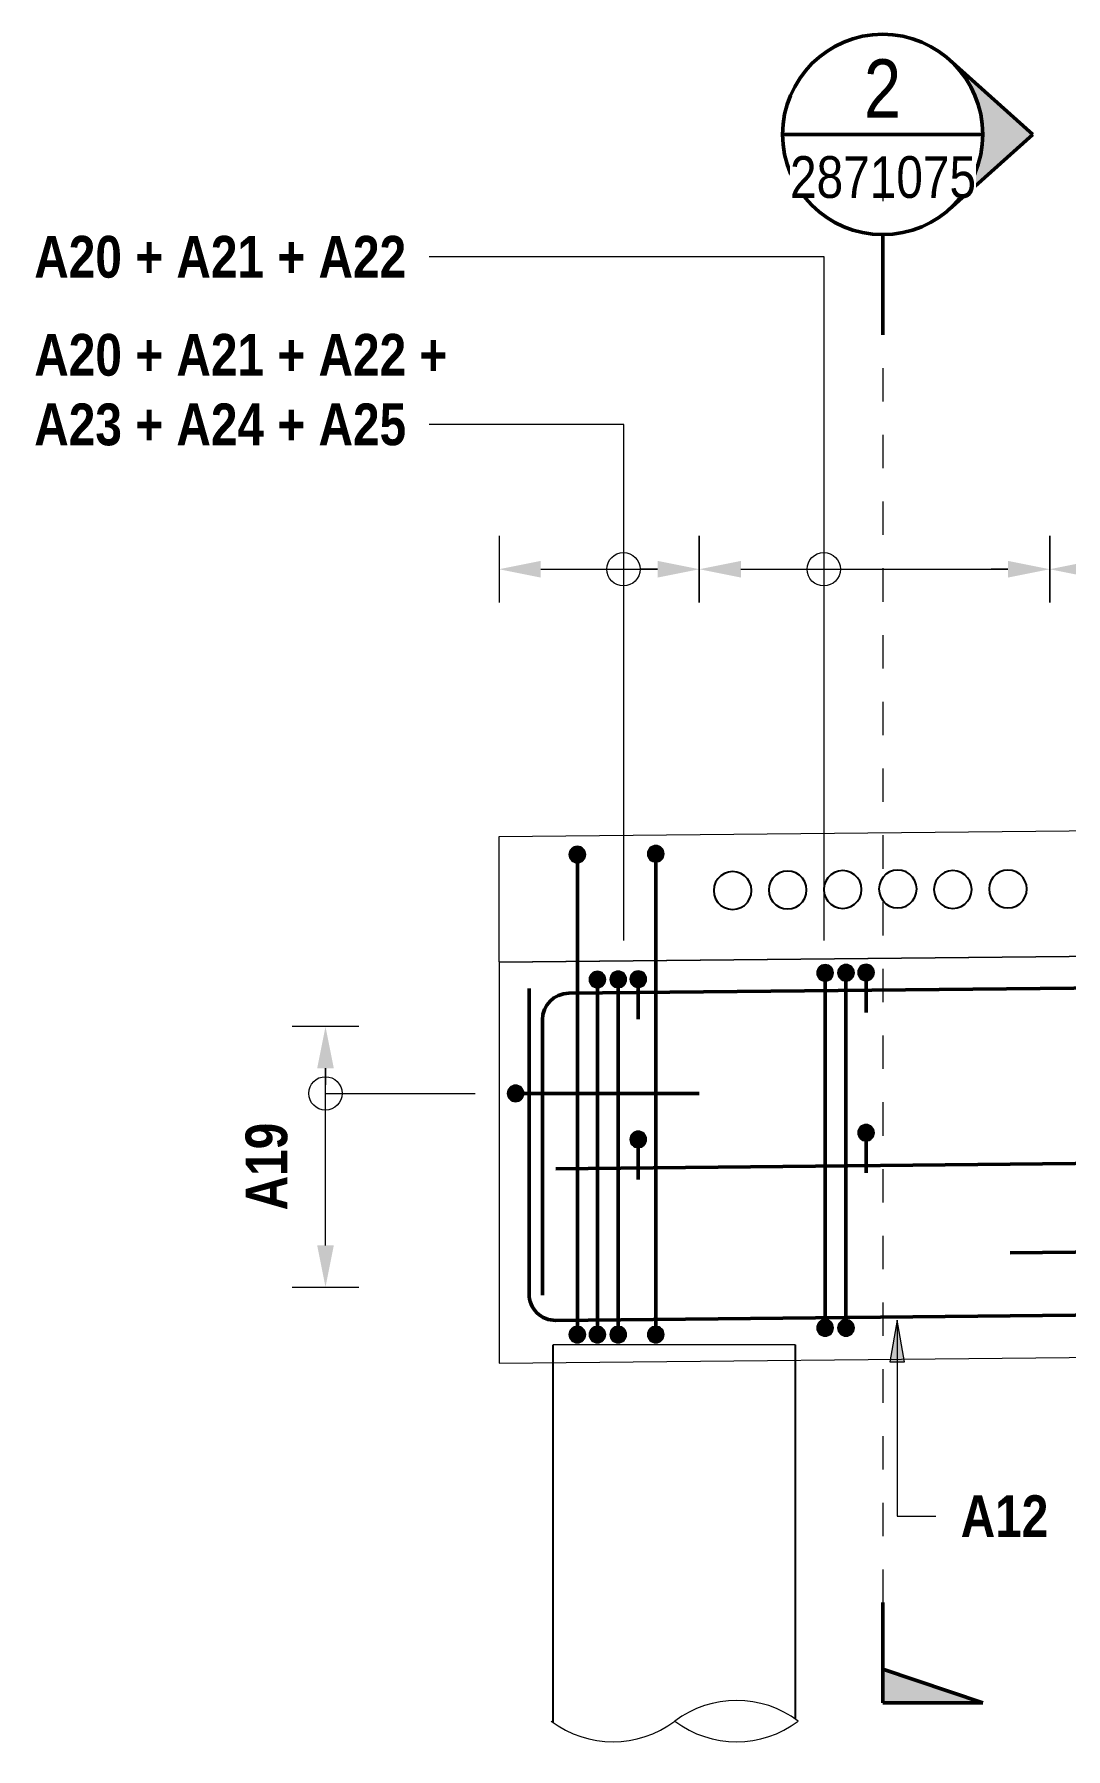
# Model space of a CAD drawing. Header units: metres. Extents: x 1652 to 1749, y -583 to 22.
# Drawn here: x 1695.47 to 1698.56, y 16.6 to 21.73 of the extents above; entities that cross this region are included whole.
import ezdxf

# ---------------------------------------------------------------- set-up
doc = ezdxf.new("R2010")
doc.units = ezdxf.units.M
doc.linetypes.add('Dot_Section Line', pattern=[0.02, 0, -0.02])
doc.linetypes.add('JacobsDash', pattern=[0.0045, 0.003, -0.0015])
for name, color, linetype, lineweight in [('BRIDGE-ABUTMENT-CONC', 7, 'Continuous', 50), ('D-BDGE', 7, 'Continuous', 13), ('D-BDGE-FLOOR', 7, 'Continuous', 50), ('D-BDGE-FNDN-LINES-18-HID', 7, 'JacobsDash', 18), ('D-BDGE-FNDN-PILE-CONC', 7, 'Continuous', 50), ('D-BDGE-LINE', 7, 'Continuous', 9), ('D-ENHA-ANNO-TEXT', 7, 'Continuous', 9), ('D-ENHA-GEN-LINE', 7, 'Continuous', 9), ('D-ENHA-TEXT', 7, 'Continuous', 9)]:
    doc.layers.add(name, color=color, linetype=linetype, lineweight=lineweight)
doc.layers.add('D-BDGE-Conduits', color=1, linetype='Continuous', lineweight=9, true_color=0xff0000)
doc.styles.add('Arial Narrow', font='ARIALN.TTF', dxfattribs={"height": 0.125})
doc.styles.add('Arial Narrow_1', font='ARIALN.TTF', dxfattribs={"height": 0.175})
doc.styles.add('Arial Narrow_B', font='ARIALNB.TTF', dxfattribs={"height": 0.125})

# ---------------------------------------------------------------- blocks, each defined once
blk = doc.blocks.new('01_SFO_FRP_Pile_CastInPlace_CS - CAST-IN-PLACE PILE - 0750-V14-DRG-1075 - ABUTMENT A ELEVATION REINFORCEMENT')
at = {"layer": 'D-BDGE-FNDN-LINES-18-HID'}
for p, q in [((1654.1468, 17.7526), (1654.1468, 17.8052)), ((1654.1468, 17.8052), (1654.1474, 17.8052)), ((1654.8733, 17.8052), (1654.874, 17.8052)), ((1654.874, 17.8052), (1654.874, 17.7599))]:
    blk.add_line(p, q, dxfattribs=at)
at = {"layer": 'D-BDGE-FNDN-PILE-CONC', "lineweight": 18}
for p, q in [((1654.8733, 17.8052), (1654.1475, 17.8052)), ((1654.1475, 17.8052), (1654.1475, 16.6749)), ((1654.8733, 16.6837), (1654.8733, 17.8052)), ((1654.1468, 16.6753), (1654.1468, 17.7526)), ((1654.874, 17.7598), (1654.874, 16.6832))]:
    blk.add_line(p, q, dxfattribs=at)
blk = doc.blocks.new('CS_DET_Pile-Column_BreakLine - CS_Tubular BreakLine-5900672-DRG-1075 - ABUTMENT A ELEVATION REINFORCEMENT')
at = {"layer": 'D-BDGE-LINE', "lineweight": 18}
for centre, start, end in [((1654.6974, 16.4329), 52.9573, 127.0427), ((1654.3274, 16.9232), 232.9573, 307.0427), ((1654.6974, 16.9232), 232.9573, 307.0427)]:
    blk.add_arc(centre, 0.3071, start, end, dxfattribs=at)
blk = doc.blocks.new('CS_DET_Rebar Combined - Multiple Bar-6093296-DRG-1075 - ABUTMENT A ELEVATION REINFORCEMENT')
at = {"layer": 'D-BDGE-LINE'}
blk.add_hatch(color=256, dxfattribs=at).paths.add_polyline_path([(1654.0355, 18.534), (1654.042, 18.5349), (1654.048, 18.5374), (1654.0532, 18.5413), (1654.0572, 18.5465), (1654.0597, 18.5525), (1654.0605, 18.559), (1654.0597, 18.5655), (1654.0572, 18.5715), (1654.0532, 18.5767), (1654.048, 18.5807), (1654.042, 18.5832), (1654.0355, 18.584), (1654.0291, 18.5832), (1654.023, 18.5807), (1654.0179, 18.5767), (1654.0139, 18.5715), (1654.0114, 18.5655), (1654.0105, 18.559), (1654.0114, 18.5525), (1654.0139, 18.5465), (1654.0179, 18.5413), (1654.023, 18.5374), (1654.0291, 18.5349)])
at = {"layer": 'D-BDGE-LINE', "lineweight": 50}
blk.add_line((1654.0605, 18.559), (1654.5855, 18.559), dxfattribs=at)
at = {"layer": 'D-BDGE-LINE'}
for start, end in [(0, 180), (180, 0)]:
    blk.add_arc((1654.0355, 18.559), 0.025, start, end, dxfattribs=at)
blk = doc.blocks.new('CS_DET_Rebar Combined - Multiple Bar-6452693-DRG-1075 - ABUTMENT A ELEVATION REINFORCEMENT')
at = {"layer": 'D-BDGE-LINE'}
for points in [[(1654.2204, 19.2493), (1654.2269, 19.2502), (1654.2329, 19.2527), (1654.2381, 19.2567), (1654.2421, 19.2618), (1654.2446, 19.2679), (1654.2454, 19.2743), (1654.2446, 19.2808), (1654.2421, 19.2868), (1654.2381, 19.292), (1654.2329, 19.296), (1654.2269, 19.2985), (1654.2204, 19.2993), (1654.2139, 19.2985), (1654.2079, 19.296), (1654.2027, 19.292), (1654.1988, 19.2868), (1654.1963, 19.2808), (1654.1954, 19.2743), (1654.1963, 19.2679), (1654.1988, 19.2618), (1654.2027, 19.2567), (1654.2079, 19.2527), (1654.2139, 19.2502)], [(1654.2204, 17.8111), (1654.2269, 17.812), (1654.2329, 17.8144), (1654.2381, 17.8184), (1654.2421, 17.8236), (1654.2446, 17.8296), (1654.2454, 17.8361), (1654.2446, 17.8426), (1654.2421, 17.8486), (1654.2381, 17.8538), (1654.2329, 17.8578), (1654.2269, 17.8602), (1654.2204, 17.8611), (1654.2139, 17.8602), (1654.2068, 17.8569), (1654.2027, 17.8538), (1654.1988, 17.8486), (1654.1963, 17.8426), (1654.1954, 17.8361), (1654.1963, 17.8296), (1654.1988, 17.8236), (1654.2027, 17.8184), (1654.2079, 17.8144), (1654.2139, 17.812)]]:
    blk.add_hatch(color=256, dxfattribs=at).paths.add_polyline_path(points)
at = {"layer": 'D-BDGE-LINE', "lineweight": 50}
blk.add_line((1654.2204, 17.8611), (1654.2204, 19.2493), dxfattribs=at)
at = {"layer": 'D-BDGE-LINE'}
for centre, start, end in [((1654.2204, 19.2743), 90, 270), ((1654.2204, 19.2743), 270, 90), ((1654.2204, 17.8361), 90, 270), ((1654.2204, 17.8361), 270, 90)]:
    blk.add_arc(centre, 0.025, start, end, dxfattribs=at)
blk = doc.blocks.new('CS_DET_Rebar Combined - Multiple Bar-6453736-DRG-1075 - ABUTMENT A ELEVATION REINFORCEMENT')
at = {"layer": 'D-BDGE-LINE'}
for points in [[(1654.2804, 18.8749), (1654.2869, 18.8758), (1654.2929, 18.8783), (1654.2981, 18.8822), (1654.3021, 18.8874), (1654.3046, 18.8934), (1654.3054, 18.8999), (1654.3046, 18.9064), (1654.3021, 18.9124), (1654.2981, 18.9176), (1654.2929, 18.9216), (1654.2869, 18.9241), (1654.2804, 18.9249), (1654.2739, 18.9241), (1654.2679, 18.9216), (1654.2627, 18.9176), (1654.2588, 18.9124), (1654.2563, 18.9064), (1654.2554, 18.8999), (1654.2563, 18.8934), (1654.2588, 18.8874), (1654.2627, 18.8822), (1654.2679, 18.8783), (1654.2739, 18.8758)], [(1654.2804, 17.8111), (1654.2869, 17.812), (1654.2929, 17.8144), (1654.2981, 17.8184), (1654.3021, 17.8236), (1654.3046, 17.8296), (1654.3054, 17.8361), (1654.3046, 17.8426), (1654.3021, 17.8486), (1654.2981, 17.8538), (1654.2929, 17.8578), (1654.2869, 17.8602), (1654.2804, 17.8611), (1654.2739, 17.8602), (1654.2668, 17.8569), (1654.2627, 17.8538), (1654.2579, 17.8465), (1654.2563, 17.8426), (1654.2554, 17.8361), (1654.2563, 17.8296), (1654.2588, 17.8236), (1654.2627, 17.8184), (1654.2679, 17.8144), (1654.2739, 17.812)]]:
    blk.add_hatch(color=256, dxfattribs=at).paths.add_polyline_path(points)
at = {"layer": 'D-BDGE-LINE', "lineweight": 50}
blk.add_line((1654.2804, 17.8611), (1654.2804, 18.8749), dxfattribs=at)
at = {"layer": 'D-BDGE-LINE'}
for centre, start, end in [((1654.2804, 18.8999), 90, 270), ((1654.2804, 18.8999), 270, 90), ((1654.2804, 17.8361), 90, 270), ((1654.2804, 17.8361), 270, 90)]:
    blk.add_arc(centre, 0.025, start, end, dxfattribs=at)
blk = doc.blocks.new('CS_DET_Rebar Combined - Multiple Bar-6455251-DRG-1075 - ABUTMENT A ELEVATION REINFORCEMENT')
at = {"layer": 'D-BDGE-LINE'}
for points in [[(1654.3429, 18.8755), (1654.3494, 18.8764), (1654.3554, 18.8789), (1654.3606, 18.8829), (1654.3646, 18.888), (1654.3671, 18.8941), (1654.3679, 18.9005), (1654.3671, 18.907), (1654.3646, 18.913), (1654.3606, 18.9182), (1654.3554, 18.9222), (1654.3494, 18.9247), (1654.3429, 18.9255), (1654.3364, 18.9247), (1654.3304, 18.9222), (1654.3252, 18.9182), (1654.3213, 18.913), (1654.3188, 18.907), (1654.3179, 18.9005), (1654.3188, 18.8941), (1654.3213, 18.888), (1654.3252, 18.8829), (1654.3322, 18.8781), (1654.3364, 18.8764)], [(1654.3429, 17.8111), (1654.3494, 17.812), (1654.3554, 17.8144), (1654.3606, 17.8184), (1654.3646, 17.8236), (1654.3671, 17.8296), (1654.3679, 17.8361), (1654.3671, 17.8426), (1654.3646, 17.8486), (1654.3606, 17.8538), (1654.3554, 17.8578), (1654.3494, 17.8602), (1654.3429, 17.8611), (1654.3364, 17.8602), (1654.3293, 17.8569), (1654.3252, 17.8538), (1654.3213, 17.8486), (1654.3188, 17.8426), (1654.3179, 17.8361), (1654.3188, 17.8296), (1654.3213, 17.8236), (1654.3252, 17.8184), (1654.3322, 17.8137), (1654.3364, 17.812)]]:
    blk.add_hatch(color=256, dxfattribs=at).paths.add_polyline_path(points)
at = {"layer": 'D-BDGE-LINE', "lineweight": 50}
blk.add_line((1654.3429, 17.8611), (1654.3429, 18.8755), dxfattribs=at)
at = {"layer": 'D-BDGE-LINE'}
for centre, start, end in [((1654.3429, 18.9005), 90, 270), ((1654.3429, 18.9005), 270, 90), ((1654.3429, 17.8361), 90, 270), ((1654.3429, 17.8361), 270, 90)]:
    blk.add_arc(centre, 0.025, start, end, dxfattribs=at)
blk = doc.blocks.new('CS_DET_Rebar Combined - Multiple Bar-6452729-DRG-1075 - ABUTMENT A ELEVATION REINFORCEMENT')
at = {"layer": 'D-BDGE-LINE'}
for points in [[(1654.4554, 19.2517), (1654.4619, 19.2525), (1654.4679, 19.255), (1654.4731, 19.259), (1654.4771, 19.2642), (1654.4796, 19.2702), (1654.4804, 19.2767), (1654.479, 19.2845), (1654.4771, 19.2892), (1654.4731, 19.2944), (1654.4679, 19.2983), (1654.4619, 19.3008), (1654.4554, 19.3017), (1654.4489, 19.3008), (1654.4429, 19.2983), (1654.4377, 19.2944), (1654.4338, 19.2892), (1654.4313, 19.2832), (1654.4304, 19.2767), (1654.4313, 19.2702), (1654.4338, 19.2642), (1654.4377, 19.259), (1654.4429, 19.255), (1654.4489, 19.2525)], [(1654.4554, 17.8111), (1654.4619, 17.812), (1654.4679, 17.8144), (1654.4731, 17.8184), (1654.4771, 17.8236), (1654.4796, 17.8296), (1654.4804, 17.8361), (1654.4796, 17.8426), (1654.4771, 17.8486), (1654.4731, 17.8538), (1654.4679, 17.8578), (1654.4619, 17.8602), (1654.4554, 17.8611), (1654.4489, 17.8602), (1654.4429, 17.8578), (1654.4377, 17.8538), (1654.4338, 17.8486), (1654.4313, 17.8426), (1654.4304, 17.8361), (1654.4313, 17.8296), (1654.4338, 17.8236), (1654.4377, 17.8184), (1654.4429, 17.8144), (1654.4489, 17.812)]]:
    blk.add_hatch(color=256, dxfattribs=at).paths.add_polyline_path(points)
at = {"layer": 'D-BDGE-LINE', "lineweight": 50}
blk.add_line((1654.4554, 17.8611), (1654.4554, 19.2517), dxfattribs=at)
at = {"layer": 'D-BDGE-LINE'}
for centre, start, end in [((1654.4554, 19.2767), 90, 270), ((1654.4554, 19.2767), 270, 90), ((1654.4554, 17.8361), 90, 270), ((1654.4554, 17.8361), 270, 90)]:
    blk.add_arc(centre, 0.025, start, end, dxfattribs=at)
blk = doc.blocks.new('CS_DET_Rebar Combined - Multiple Bar-6094156-DRG-1075 - ABUTMENT A ELEVATION REINFORCEMENT')
at = {"layer": 'D-BDGE-LINE'}
blk.add_hatch(color=256, dxfattribs=at).paths.add_polyline_path([(1654.4029, 18.8761), (1654.4094, 18.877), (1654.4154, 18.8795), (1654.4206, 18.8835), (1654.4246, 18.8886), (1654.4271, 18.8947), (1654.4279, 18.9011), (1654.4271, 18.9076), (1654.4246, 18.9136), (1654.4206, 18.9188), (1654.4154, 18.9228), (1654.4094, 18.9253), (1654.4029, 18.9261), (1654.3964, 18.9253), (1654.3904, 18.9228), (1654.3852, 18.9188), (1654.3813, 18.9136), (1654.3788, 18.9076), (1654.3779, 18.9011), (1654.3788, 18.8947), (1654.3813, 18.8886), (1654.3852, 18.8835), (1654.3904, 18.8795), (1654.3964, 18.877)])
at = {"layer": 'D-BDGE-LINE', "lineweight": 50}
blk.add_line((1654.4029, 18.7811), (1654.4029, 18.8761), dxfattribs=at)
at = {"layer": 'D-BDGE-LINE'}
for start, end in [(90, 270), (270, 90)]:
    blk.add_arc((1654.4029, 18.9011), 0.025, start, end, dxfattribs=at)
blk = doc.blocks.new('T2DExtentArrowReinf_v1 - Extent-7480746-DRG-1075 - ABUTMENT A ELEVATION REINFORCEMENT')
at = {"layer": 'D-BDGE-LINE'}
for p, q in [((1655.6357, 20.1394), (1655.6357, 20.0476)), ((1655.7607, 20.1294), (1656.5107, 20.1294)), ((1655.9854, 20.1294), (1655.9854, 19.0484)), ((1656.6357, 20.053), (1656.6357, 20.1294))]:
    blk.add_line(p, q, dxfattribs=at)
blk = doc.blocks.new('T2DExtentArrowReinf_v1 - Extent-7480702-DRG-1075 - ABUTMENT A ELEVATION REINFORCEMENT')
at = {"layer": 'D-BDGE-LINE'}
for p, q in [((1654.5857, 20.1394), (1654.5857, 20.0476)), ((1654.7107, 20.1294), (1655.5107, 20.1294)), ((1654.9587, 20.1294), (1654.9587, 19.0168)), ((1655.6357, 20.053), (1655.6357, 20.1294))]:
    blk.add_line(p, q, dxfattribs=at)
blk = doc.blocks.new('T2DExtentArrowReinf_v1 - Extent-7405021-DRG-1075 - ABUTMENT A ELEVATION REINFORCEMENT')
at = {"layer": 'D-BDGE-LINE'}
for p, q in [((1653.5421, 18.7591), (1653.4658, 18.7591)), ((1653.4658, 18.1036), (1653.4658, 18.6341)), ((1653.4658, 18.559), (1653.9147, 18.559)), ((1653.4558, 17.9786), (1653.5476, 17.9786))]:
    blk.add_line(p, q, dxfattribs=at)
blk = doc.blocks.new('T2DExtentArrowReinf_v1 - Extent-6946055-DRG-1075 - ABUTMENT A ELEVATION REINFORCEMENT')
at = {"layer": 'D-BDGE-LINE'}
for p, q in [((1653.9857, 20.1394), (1653.9857, 20.0476)), ((1654.1107, 20.1294), (1654.4607, 20.1294)), ((1654.3587, 20.1294), (1654.3587, 19.0168)), ((1654.5857, 20.053), (1654.5857, 20.1294))]:
    blk.add_line(p, q, dxfattribs=at)
blk = doc.blocks.new('CS_DET_Rebar Combined - Multiple Bar-V15-DRG-1075 - ABUTMENT A ELEVATION REINFORCEMENT')
at = {"layer": 'D-BDGE-LINE'}
for points in [[(1654.9629, 18.8948), (1654.9694, 18.8957), (1654.9754, 18.8982), (1654.9806, 18.9022), (1654.9846, 18.9073), (1654.9871, 18.9134), (1654.9879, 18.9198), (1654.9871, 18.9263), (1654.9846, 18.9323), (1654.9806, 18.9375), (1654.9754, 18.9415), (1654.9694, 18.944), (1654.9629, 18.9448), (1654.9564, 18.944), (1654.9504, 18.9415), (1654.9452, 18.9375), (1654.9413, 18.9323), (1654.9388, 18.9263), (1654.9379, 18.9198), (1654.9388, 18.9134), (1654.9413, 18.9073), (1654.9452, 18.9022), (1654.9504, 18.8982), (1654.9564, 18.8957)], [(1654.9629, 17.8311), (1654.9694, 17.832), (1654.9754, 17.8344), (1654.9806, 17.8384), (1654.9846, 17.8436), (1654.9871, 17.8496), (1654.9879, 17.8561), (1654.9871, 17.8626), (1654.9846, 17.8686), (1654.9806, 17.8738), (1654.9754, 17.8778), (1654.9694, 17.8802), (1654.9629, 17.8811), (1654.9564, 17.8802), (1654.9504, 17.8778), (1654.9452, 17.8738), (1654.9413, 17.8686), (1654.9388, 17.8626), (1654.9379, 17.8561), (1654.9388, 17.8496), (1654.9413, 17.8436), (1654.9452, 17.8384), (1654.9504, 17.8344), (1654.9564, 17.832)]]:
    blk.add_hatch(color=256, dxfattribs=at).paths.add_polyline_path(points)
at = {"layer": 'D-BDGE-LINE', "lineweight": 50}
blk.add_line((1654.9629, 17.8811), (1654.9629, 18.8948), dxfattribs=at)
at = {"layer": 'D-BDGE-LINE'}
for centre, start, end in [((1654.9629, 18.9198), 90, 270), ((1654.9629, 18.9198), 270, 90), ((1654.9629, 17.8561), 90, 270), ((1654.9629, 17.8561), 270, 90)]:
    blk.add_arc(centre, 0.025, start, end, dxfattribs=at)
blk = doc.blocks.new('CS_DET_Rebar Combined - Multiple Bar-V16-DRG-1075 - ABUTMENT A ELEVATION REINFORCEMENT')
at = {"layer": 'D-BDGE-LINE'}
for points in [[(1655.0254, 18.8955), (1655.0319, 18.8963), (1655.0379, 18.8988), (1655.0431, 18.9028), (1655.0471, 18.908), (1655.0496, 18.914), (1655.0504, 18.9205), (1655.0496, 18.9269), (1655.0471, 18.933), (1655.0431, 18.9381), (1655.0379, 18.9421), (1655.0319, 18.9446), (1655.0254, 18.9455), (1655.0189, 18.9446), (1655.0129, 18.9421), (1655.0077, 18.9381), (1655.0038, 18.933), (1655.0012, 18.9266), (1655.0004, 18.9205), (1655.0013, 18.914), (1655.0038, 18.908), (1655.0077, 18.9028), (1655.0129, 18.8988), (1655.0189, 18.8963)], [(1655.0254, 17.8311), (1655.0319, 17.832), (1655.0379, 17.8344), (1655.0431, 17.8384), (1655.0471, 17.8436), (1655.0496, 17.8496), (1655.0504, 17.8561), (1655.0496, 17.8626), (1655.0471, 17.8686), (1655.0431, 17.8738), (1655.0379, 17.8778), (1655.0319, 17.8802), (1655.0254, 17.8811), (1655.0189, 17.8802), (1655.0129, 17.8778), (1655.0077, 17.8738), (1655.0038, 17.8686), (1655.0013, 17.8626), (1655.0004, 17.8561), (1655.0013, 17.8496), (1655.0038, 17.8436), (1655.0077, 17.8384), (1655.0129, 17.8344), (1655.0189, 17.832)]]:
    blk.add_hatch(color=256, dxfattribs=at).paths.add_polyline_path(points)
at = {"layer": 'D-BDGE-LINE', "lineweight": 50}
blk.add_line((1655.0254, 17.8811), (1655.0254, 18.8955), dxfattribs=at)
at = {"layer": 'D-BDGE-LINE'}
for centre, start, end in [((1655.0254, 18.9205), 90, 270), ((1655.0254, 18.9205), 270, 90), ((1655.0254, 17.8561), 90, 270), ((1655.0254, 17.8561), 270, 90)]:
    blk.add_arc(centre, 0.025, start, end, dxfattribs=at)
blk = doc.blocks.new('Section - sectionTail-4870194-DRG-1075 - ABUTMENT A ELEVATION REINFORCEMENT')
at = {"layer": 'D-ENHA-ANNO-TEXT'}
blk.add_hatch(color=256, dxfattribs=at).paths.add_polyline_path([(1683.3603, 16.2313), (1683.0603, 16.3313), (1683.0603, 16.2313)])
at = {"layer": 'D-ENHA-ANNO-TEXT', "lineweight": 50}
for p, q in [((1683.0603, 16.2313), (1683.0603, 16.5313)), ((1683.0603, 16.2313), (1683.0603, 16.3313)), ((1683.0603, 16.3313), (1683.3603, 16.2313)), ((1683.3603, 16.2313), (1683.0603, 16.2313))]:
    blk.add_line(p, q, dxfattribs=at)
blk = doc.blocks.new('Section - SectionHead-4898858-DRG-1075 - ABUTMENT A ELEVATION REINFORCEMENT')
at = {"layer": 'D-ENHA-ANNO-TEXT'}
h = blk.add_hatch(color=256, dxfattribs=at)
edge = h.paths.add_edge_path()
edge.add_line((1683.5103, 20.8369), (1683.2605, 20.6133))
edge.add_arc((1683.0603, 20.8369), 0.3, 311.8277, 408.1723)
edge.add_line((1683.2605, 21.0606), (1683.5103, 20.8369))
at = {"layer": 'D-ENHA-ANNO-TEXT', "lineweight": 50}
for p, q in [((1683.5103, 20.8369), (1683.2605, 21.0606)), ((1683.2605, 20.6133), (1683.5103, 20.8369)), ((1683.0603, 20.5369), (1683.0603, 20.2369))]:
    blk.add_line(p, q, dxfattribs=at)
for start, end in [(90, 270), (270, 90)]:
    blk.add_arc((1683.0603, 20.8369), 0.3, start, end, dxfattribs=at)

msp = doc.modelspace()

# ---------------------------------------------------------------- hatches: boundary and pattern name
at = {"layer": 'D-ENHA-GEN-LINE'}
for points in [[(1696.99, 20.1044), (1696.99, 20.1544), (1696.865, 20.1294)], [(1697.34, 20.1044), (1697.465, 20.1294), (1697.34, 20.1544)], [(1697.59, 20.1044), (1697.59, 20.1544), (1697.465, 20.1294)], [(1698.39, 20.1044), (1698.515, 20.1294), (1698.39, 20.1544)], [(1698.64, 20.1044), (1698.64, 20.1544), (1698.515, 20.1294)], [(1696.3701, 18.6341), (1696.3451, 18.7591), (1696.3201, 18.6341)], [(1696.3451, 17.9786), (1696.3701, 18.1036), (1696.3201, 18.1036)]]:
    msp.add_hatch(color=256, dxfattribs=at).paths.add_polyline_path(points)
at = {"layer": 'D-ENHA-TEXT'}
msp.add_hatch(color=256, dxfattribs=at).paths.add_polyline_path([(1698.0581, 17.8791), (1698.0361, 17.7541), (1698.0802, 17.7541)])

# ---------------------------------------------------------------- linework, layer by layer
at = {"layer": 'BRIDGE-ABUTMENT-CONC', "lineweight": 9}
for p, q in [((1708.7938, 19.0699), (1696.8651, 18.951)), ((1696.8651, 18.951), (1696.8651, 17.751)), ((1696.8651, 17.751), (1699.5062, 17.7773))]:
    msp.add_line(p, q, dxfattribs=at)
at = {"layer": 'D-BDGE', "lineweight": 50}
for p, q in [((1697.0741, 18.8591), (1706.9548, 18.9575)), ((1696.9549, 17.9586), (1696.9549, 18.8728)), ((1696.9949, 17.954), (1696.9949, 18.7791)), ((1705.4047, 18.4166), (1697.0349, 18.3331)), ((1701.9623, 18.1168), (1698.3971, 18.0812)), ((1697.0357, 17.8786), (1699.5575, 17.9037))]:
    msp.add_line(p, q, dxfattribs=at)
for centre, start, end in [((1697.0749, 18.7791), 90.5711, 180), ((1697.0349, 17.9586), 180, 270.5715)]:
    msp.add_arc(centre, 0.08, start, end, dxfattribs=at)
at = {"layer": 'D-BDGE-Conduits', "color": 143, "linetype": 'JacobsDash', "lineweight": 25, "true_color": 0x78aac8}
for p, q in [((1697.5083, 19.1637), (1697.5083, 19.1637)), ((1697.6215, 19.1697), (1697.6215, 19.1697)), ((1697.6733, 19.1652), (1697.6733, 19.1652)), ((1697.7865, 19.1712), (1697.7865, 19.1713)), ((1697.8383, 19.1668), (1697.8383, 19.1668)), ((1697.9515, 19.1728), (1697.9515, 19.1728)), ((1698.0033, 19.1684), (1698.0033, 19.1684)), ((1698.1165, 19.1744), (1698.1165, 19.1744)), ((1698.1683, 19.1668), (1698.1683, 19.1668)), ((1698.2815, 19.1728), (1698.2815, 19.1728)), ((1698.3333, 19.1684), (1698.3333, 19.1684)), ((1698.4465, 19.1744), (1698.4465, 19.1744))]:
    msp.add_line(p, q, dxfattribs=at)
at = {"layer": 'D-BDGE-Conduits', "color": 143, "linetype": 'JacobsDash', "lineweight": 25, "true_color": 0x78aac8, "flags": 128}
for points in [[(1697.5649, 19.2234), (1697.5523, 19.222), (1697.5403, 19.2178), (1697.5295, 19.211), (1697.5206, 19.2021), (1697.5138, 19.1913), (1697.5096, 19.1793), (1697.5082, 19.1667)], [(1697.6216, 19.1667), (1697.6202, 19.1793), (1697.616, 19.1913), (1697.6092, 19.2021), (1697.6003, 19.211), (1697.5895, 19.2178), (1697.5775, 19.222), (1697.5649, 19.2234)], [(1697.7299, 19.225), (1697.7173, 19.2236), (1697.7053, 19.2194), (1697.6945, 19.2126), (1697.6856, 19.2036), (1697.6788, 19.1929), (1697.6746, 19.1809), (1697.6732, 19.1683)], [(1697.7866, 19.1683), (1697.7852, 19.1809), (1697.781, 19.1929), (1697.7742, 19.2036), (1697.7653, 19.2126), (1697.7545, 19.2194), (1697.7425, 19.2236), (1697.7299, 19.225)], [(1697.8949, 19.2265), (1697.8823, 19.2251), (1697.8703, 19.2209), (1697.8595, 19.2142), (1697.8506, 19.2052), (1697.8438, 19.1944), (1697.8396, 19.1824), (1697.8382, 19.1698)], [(1697.9516, 19.1698), (1697.9502, 19.1824), (1697.946, 19.1944), (1697.9392, 19.2052), (1697.9303, 19.2142), (1697.9195, 19.2209), (1697.9075, 19.2251), (1697.8949, 19.2265)], [(1698.0599, 19.2281), (1698.0473, 19.2267), (1698.0353, 19.2225), (1698.0245, 19.2157), (1698.0156, 19.2067), (1698.0088, 19.196), (1698.0046, 19.184), (1698.0032, 19.1714)], [(1698.1166, 19.1714), (1698.1152, 19.184), (1698.111, 19.196), (1698.1042, 19.2067), (1698.0953, 19.2157), (1698.0845, 19.2225), (1698.0725, 19.2267), (1698.0599, 19.2281)], [(1698.2249, 19.2265), (1698.2123, 19.2251), (1698.2003, 19.2209), (1698.1895, 19.2142), (1698.1806, 19.2052), (1698.1738, 19.1944), (1698.1696, 19.1824), (1698.1682, 19.1698)], [(1698.2816, 19.1698), (1698.2802, 19.1824), (1698.276, 19.1944), (1698.2692, 19.2052), (1698.2603, 19.2142), (1698.2495, 19.2209), (1698.2375, 19.2251), (1698.2249, 19.2265)], [(1698.3899, 19.2281), (1698.3773, 19.2267), (1698.3653, 19.2225), (1698.3545, 19.2157), (1698.3456, 19.2067), (1698.3388, 19.196), (1698.3346, 19.184), (1698.3332, 19.1714)], [(1698.4466, 19.1714), (1698.4452, 19.184), (1698.441, 19.196), (1698.4342, 19.2067), (1698.4253, 19.2157), (1698.4145, 19.2225), (1698.4025, 19.2267), (1698.3899, 19.2281)], [(1697.5082, 19.1667), (1697.5096, 19.1541), (1697.5138, 19.1421), (1697.5206, 19.1313), (1697.5295, 19.1223), (1697.5403, 19.1156), (1697.5523, 19.1114), (1697.5649, 19.11)], [(1697.5649, 19.11), (1697.5775, 19.1114), (1697.5895, 19.1156), (1697.6003, 19.1223), (1697.6092, 19.1313), (1697.616, 19.1421), (1697.6202, 19.1541), (1697.6216, 19.1667)], [(1697.6732, 19.1683), (1697.6746, 19.1556), (1697.6788, 19.1436), (1697.6856, 19.1329), (1697.6945, 19.1239), (1697.7053, 19.1171), (1697.7173, 19.113), (1697.7299, 19.1115)], [(1697.7299, 19.1115), (1697.7425, 19.113), (1697.7545, 19.1171), (1697.7653, 19.1239), (1697.7742, 19.1329), (1697.781, 19.1436), (1697.7852, 19.1556), (1697.7866, 19.1683)], [(1697.8382, 19.1698), (1697.8396, 19.1572), (1697.8438, 19.1452), (1697.8506, 19.1344), (1697.8595, 19.1255), (1697.8703, 19.1187), (1697.8823, 19.1145), (1697.8949, 19.1131)], [(1697.8949, 19.1131), (1697.9075, 19.1145), (1697.9195, 19.1187), (1697.9303, 19.1255), (1697.9392, 19.1344), (1697.946, 19.1452), (1697.9502, 19.1572), (1697.9516, 19.1698)], [(1698.0032, 19.1714), (1698.0046, 19.1588), (1698.0088, 19.1468), (1698.0156, 19.136), (1698.0245, 19.127), (1698.0353, 19.1203), (1698.0473, 19.1161), (1698.0599, 19.1147)], [(1698.0599, 19.1147), (1698.0725, 19.1161), (1698.0845, 19.1203), (1698.0953, 19.127), (1698.1042, 19.136), (1698.111, 19.1468), (1698.1152, 19.1588), (1698.1166, 19.1714)], [(1698.1682, 19.1698), (1698.1696, 19.1572), (1698.1738, 19.1452), (1698.1806, 19.1344), (1698.1895, 19.1255), (1698.2003, 19.1187), (1698.2123, 19.1145), (1698.2249, 19.1131)], [(1698.2249, 19.1131), (1698.2375, 19.1145), (1698.2495, 19.1187), (1698.2603, 19.1255), (1698.2692, 19.1344), (1698.276, 19.1452), (1698.2802, 19.1572), (1698.2816, 19.1698)], [(1698.3332, 19.1714), (1698.3346, 19.1587), (1698.3388, 19.1468), (1698.3456, 19.136), (1698.3545, 19.127), (1698.3653, 19.1203), (1698.3773, 19.1161), (1698.3899, 19.1146)], [(1698.3899, 19.1146), (1698.4025, 19.1161), (1698.4145, 19.1203), (1698.4253, 19.127), (1698.4342, 19.136), (1698.441, 19.1468), (1698.4452, 19.1587), (1698.4466, 19.1714)]]:
    msp.add_lwpolyline(points, dxfattribs=at)
at = {"layer": 'D-BDGE-FLOOR', "color": 252, "lineweight": 9, "true_color": 0x888888}
for p, q in [((1707.9436, 19.4384), (1696.8649, 19.3279)), ((1696.8649, 19.3279), (1696.8649, 18.9529)), ((1697.5075, 19.1635), (1697.5075, 19.1635)), ((1697.6223, 19.1696), (1697.6223, 19.1696)), ((1697.6725, 19.165), (1697.6725, 19.165)), ((1697.7873, 19.1711), (1697.7873, 19.1711)), ((1697.8375, 19.1666), (1697.8375, 19.1666)), ((1697.9523, 19.1727), (1697.9523, 19.1727)), ((1698.0025, 19.1681), (1698.0025, 19.1681)), ((1698.1173, 19.1742), (1698.1173, 19.1742)), ((1698.1675, 19.1666), (1698.1675, 19.1666)), ((1698.2823, 19.1727), (1698.2823, 19.1727)), ((1698.3325, 19.1681), (1698.3325, 19.1681)), ((1698.4473, 19.1742), (1698.4473, 19.1742)), ((1696.8649, 18.9529), (1707.9436, 19.0634)), ((1696.8649, 18.9529), (1696.8649, 18.9529))]:
    msp.add_line(p, q, dxfattribs=at)
at = {"layer": 'D-ENHA-ANNO-TEXT', "lineweight": 50}
msp.add_line((1697.7147, 21.4322), (1698.3147, 21.4322), dxfattribs=at)
at = {"layer": 'D-ENHA-ANNO-TEXT', "color": 7, "linetype": 'Dot_Section Line', "true_color": 0xffffff}
msp.add_line((1698.0147, 21.3322), (1698.0147, 17.0332), dxfattribs=at)
at = {"layer": 'D-ENHA-GEN-LINE'}
for p, q in [((1696.865, 20.2294), (1696.865, 20.0294)), ((1697.465, 20.2294), (1697.465, 20.0294)), ((1697.465, 20.0294), (1697.465, 20.2294)), ((1698.515, 20.2294), (1698.515, 20.0294)), ((1698.515, 20.0294), (1698.515, 20.2294)), ((1696.99, 20.1294), (1697.04, 20.1294)), ((1697.34, 20.1294), (1697.29, 20.1294)), ((1697.59, 20.1294), (1697.64, 20.1294)), ((1698.39, 20.1294), (1698.34, 20.1294)), ((1696.4451, 18.7591), (1696.2451, 18.7591)), ((1696.3451, 18.6341), (1696.3451, 18.5841)), ((1696.3451, 18.1036), (1696.3451, 18.1536)), ((1696.2451, 17.9786), (1696.4451, 17.9786))]:
    msp.add_line(p, q, dxfattribs=at)
for centre in [(1697.238, 20.1294), (1697.838, 20.1294), (1696.3451, 18.559)]:
    msp.add_circle(centre, 0.05, dxfattribs=at)
at = {"layer": 'D-ENHA-TEXT'}
for p, q in [((1697.1915, 21.0656), (1696.6555, 21.0656)), ((1697.839, 21.0656), (1697.1915, 21.0656)), ((1697.839, 20.1312), (1697.839, 21.0656)), ((1696.8584, 20.5635), (1696.6555, 20.5635)), ((1697.239, 20.5635), (1696.8584, 20.5635)), ((1697.239, 20.1312), (1697.239, 20.5635)), ((1698.0581, 17.8791), (1698.0361, 17.7541)), ((1698.0802, 17.7541), (1698.0581, 17.8791)), ((1698.0581, 17.8791), (1698.0581, 17.2922)), ((1698.0361, 17.7541), (1698.0802, 17.7541)), ((1698.0581, 17.2922), (1698.1734, 17.2922))]:
    msp.add_line(p, q, dxfattribs=at)

# ---------------------------------------------------------------- block references
at = {"layer": 'D-BDGE-FNDN-LINES-18-HID'}
msp.add_blockref('01_SFO_FRP_Pile_CastInPlace_CS - CAST-IN-PLACE PILE - 0750-V14-DRG-1075 - ABUTMENT A ELEVATION REINFORCEMENT', (42.8793, 0), dxfattribs=at)
at = {"layer": 'D-BDGE-LINE'}
for name, p in [('T2DExtentArrowReinf_v1 - Extent-6946055-DRG-1075 - ABUTMENT A ELEVATION REINFORCEMENT', (42.8793, 0)), ('T2DExtentArrowReinf_v1 - Extent-7480702-DRG-1075 - ABUTMENT A ELEVATION REINFORCEMENT', (42.8793, 0)), ('T2DExtentArrowReinf_v1 - Extent-7480746-DRG-1075 - ABUTMENT A ELEVATION REINFORCEMENT', (42.8793, 0)), ('CS_DET_Rebar Combined - Multiple Bar-6452693-DRG-1075 - ABUTMENT A ELEVATION REINFORCEMENT', (42.8793, 0)), ('CS_DET_Rebar Combined - Multiple Bar-6452729-DRG-1075 - ABUTMENT A ELEVATION REINFORCEMENT', (42.8793, 0)), ('CS_DET_Rebar Combined - Multiple Bar-6453736-DRG-1075 - ABUTMENT A ELEVATION REINFORCEMENT', (42.8793, 0)), ('CS_DET_Rebar Combined - Multiple Bar-6455251-DRG-1075 - ABUTMENT A ELEVATION REINFORCEMENT', (42.8793, 0)), ('CS_DET_Rebar Combined - Multiple Bar-6094156-DRG-1075 - ABUTMENT A ELEVATION REINFORCEMENT', (42.8793, 0)), ('CS_DET_Rebar Combined - Multiple Bar-V15-DRG-1075 - ABUTMENT A ELEVATION REINFORCEMENT', (42.8793, 0)), ('CS_DET_Rebar Combined - Multiple Bar-V16-DRG-1075 - ABUTMENT A ELEVATION REINFORCEMENT', (42.8793, 0)), ('CS_DET_Rebar Combined - Multiple Bar-6094156-DRG-1075 - ABUTMENT A ELEVATION REINFORCEMENT', (43.5618, 0.0199)), ('T2DExtentArrowReinf_v1 - Extent-7405021-DRG-1075 - ABUTMENT A ELEVATION REINFORCEMENT', (42.8793, 0)), ('CS_DET_Rebar Combined - Multiple Bar-6093296-DRG-1075 - ABUTMENT A ELEVATION REINFORCEMENT', (42.8793, 0)), ('CS_DET_Rebar Combined - Multiple Bar-6094156-DRG-1075 - ABUTMENT A ELEVATION REINFORCEMENT', (42.8793, -0.48)), ('CS_DET_Rebar Combined - Multiple Bar-6094156-DRG-1075 - ABUTMENT A ELEVATION REINFORCEMENT', (43.5618, -0.46)), ('CS_DET_Pile-Column_BreakLine - CS_Tubular BreakLine-5900672-DRG-1075 - ABUTMENT A ELEVATION REINFORCEMENT', (42.8793, 0))]:
    msp.add_blockref(name, p, dxfattribs=at)
at = {"layer": 'D-ENHA-ANNO-TEXT', "lineweight": 50}
for name, p in [('Section - SectionHead-4898858-DRG-1075 - ABUTMENT A ELEVATION REINFORCEMENT', (14.9544, 0.5953)), ('Section - sectionTail-4870194-DRG-1075 - ABUTMENT A ELEVATION REINFORCEMENT', (14.9544, 0.502))]:
    msp.add_blockref(name, p, dxfattribs=at)

# ---------------------------------------------------------------- texts
at = {"layer": 'D-ENHA-TEXT', "char_height": 0.125, "attachment_point": 1, "style": 'Arial Narrow_B', "bg_fill": 3, "box_fill_scale": 1, "bg_fill_color": 256, "bg_fill_transparency": 0}
for s, insert in [('A20 + A21 + A22', (1695.4725, 21.1281)), ('A20 + A21 + A22 + ', (1695.4725, 20.8344)), ('A23 + A24 + A25', (1695.4725, 20.626)), ('A12', (1698.2484, 17.3547))]:
    msp.add_mtext(s, dxfattribs=dict(at, insert=insert))
at = {"layer": 'D-ENHA-TEXT', "insert": (1696.1055, 18.2084), "char_height": 0.125, "attachment_point": 1, "rotation": 90, "style": 'Arial Narrow_B', "bg_fill": 3, "box_fill_scale": 1, "bg_fill_color": 256, "bg_fill_transparency": 0}
msp.add_mtext('A19', dxfattribs=at)

# ---------------------------------------------------------------- next in the draw order: texts
at = {"layer": 'D-ENHA-ANNO-TEXT', "insert": (1697.9585, 21.6571), "char_height": 0.175, "attachment_point": 1, "style": 'Arial Narrow_1', "bg_fill": 3, "box_fill_scale": 1, "bg_fill_color": 256, "bg_fill_transparency": 0}
msp.add_mtext('2', dxfattribs=at)
at = {"layer": 'D-ENHA-ANNO-TEXT', "insert": (1697.737, 21.367), "char_height": 0.125, "attachment_point": 1, "style": 'Arial Narrow', "bg_fill": 3, "box_fill_scale": 1, "bg_fill_color": 256, "bg_fill_true_color": 13158600, "bg_fill_transparency": 0}
msp.add_mtext('2871075', dxfattribs=at)

doc.saveas('drawing.dxf')
